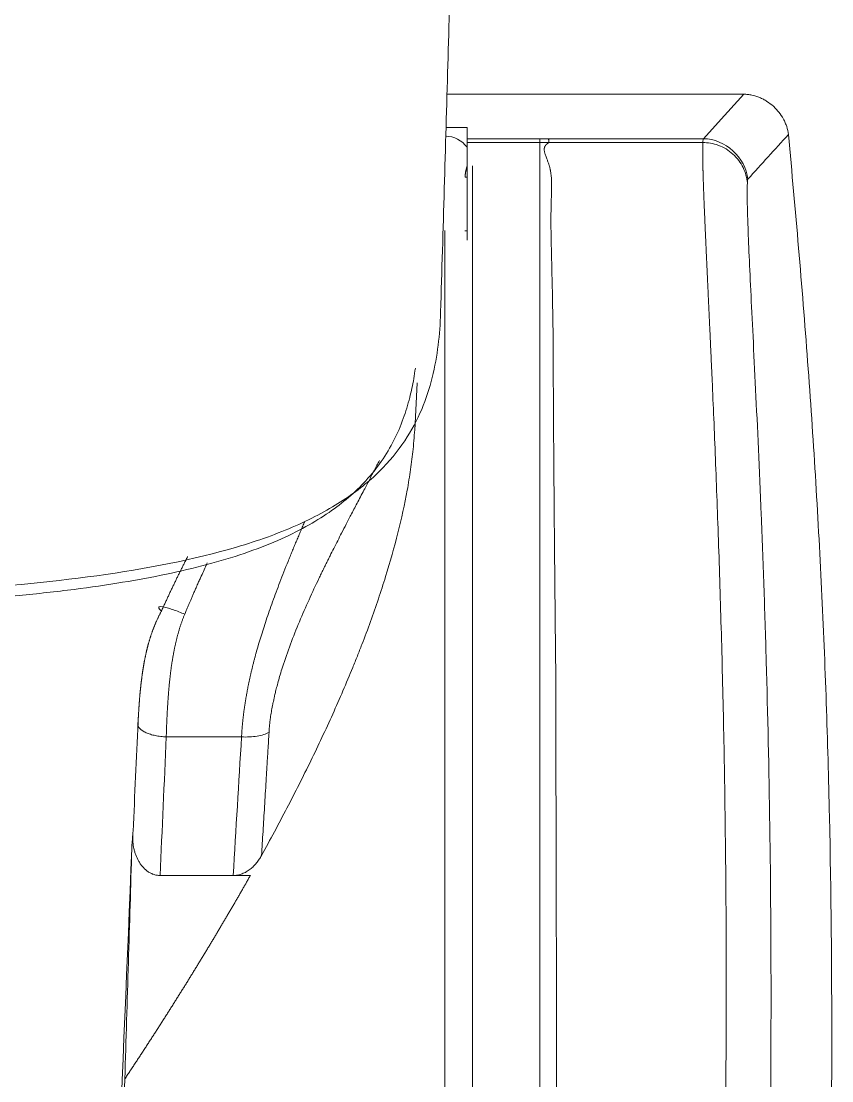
# Model space of a CAD drawing. Extents: x 1155 to 2284, y 0 to 827.
# Drawn here: x 1678.43 to 1692.92, y 333.33 to 352.27 of the extents above; entities that cross this region are included whole.
import ezdxf

# ---------------------------------------------------------------- set-up
doc = ezdxf.new("R2010")
doc.units = 0
doc.header["$LTSCALE"] = 3
doc.header["$MEASUREMENT"] = 0
doc.layers.add('1', color=7, linetype='CONTINUOUS')

msp = doc.modelspace()

# ---------------------------------------------------------------- linework, layer by layer
at = {"layer": '1', "color": 7, "linetype": 'Continuous', "lineweight": 18}
for p, q in [((1691.348, 350.963), (1686.044, 350.963)), ((1691.348, 350.963), (1690.888, 350.456)), ((1690.888, 350.456), (1690.626, 350.167)), ((1686.402, 350.37), (1686.402, 350.167)), ((1686.032, 350.215), (1686.022, 350.215)), ((1686.402, 350.167), (1686.402, 350.099)), ((1686.402, 350.099), (1686.402, 348.353)), ((1685.466, 344.954), (1685.508, 345.806)), ((1680.916, 337.003), (1682.223, 337.003))]:
    msp.add_line(p, q, dxfattribs=at)
at = {"layer": '1', "color": 7, "linetype": 'Continuous', "lineweight": 13}
for p, q in [((1687.857, 350.167), (1690.626, 350.167)), ((1690.616, 350.099), (1687.865, 350.099))]:
    msp.add_line(p, q, dxfattribs=at)
at = {"layer": '1', "color": 7, "linetype": 'Continuous', "lineweight": 18}
msp.add_arc((1686.002, 349.715), 0.5, 36.9694, 87.7092, dxfattribs=at)
for centre, major_axis, start_param, end_param in [((1679.925, 331.318), (0.643, 18.915), 4.821439, 5.044587), ((1679.925, 331.315), (0.643, 18.9), 4.286699, 4.821671)]:
    msp.add_ellipse(centre, major_axis=major_axis, ratio=0.015416, start_param=start_param, end_param=end_param, dxfattribs=at)
for points, degree in [([(1685.93, 347.07), (1686.963, 382.353), (1687.998, 417.644)], 2), ([(1686.027, 350.37), (1686.402, 350.37)], 1), ([(1687.865, 350.099), (1687.864, 350.112), (1687.863, 350.135), (1687.86, 350.157), (1687.858, 350.165), (1687.857, 350.167)], 3), ([(1690.626, 350.167), (1690.621, 350.161), (1690.617, 350.138), (1690.616, 350.099)], 3), ([(1691.422, 349.445), (1691.663, 349.71), (1691.903, 349.976), (1692.144, 350.241)], 3), ([(1691.412, 349.38), (1691.414, 349.417), (1691.417, 349.439), (1691.422, 349.445)], 3), ([(1680.523, 339.741), (1680.493, 339.091), (1680.463, 338.442), (1680.434, 337.792)], 3), ([(1680.434, 337.792), (1680.43, 337.766), (1680.428, 337.74), (1680.428, 337.713)], 3), ([(1680.425, 337.713), (1680.418, 337.635), (1680.413, 337.556), (1680.411, 337.477)], 3), ([(1679.415, 313.477), (1679.747, 321.477), (1680.079, 329.477), (1680.411, 337.477)], 3)]:
    msp.add_open_spline(points, degree=degree, dxfattribs=at)
for points, knots in [([(1692.144, 350.241), (1692.139, 350.29), (1692.129, 350.337), (1692.107, 350.407), (1692.098, 350.429), (1692.079, 350.474), (1692.068, 350.496), (1692.033, 350.561), (1692.006, 350.601), (1691.961, 350.658), (1691.945, 350.677), (1691.912, 350.713), (1691.894, 350.73), (1691.84, 350.779), (1691.802, 350.808), (1691.741, 350.847), (1691.72, 350.86), (1691.676, 350.883), (1691.654, 350.893), (1691.587, 350.921), (1691.541, 350.936), (1691.47, 350.951), (1691.446, 350.955), (1691.397, 350.961), (1691.373, 350.962), (1691.348, 350.963)], [0, 0, 0, 0, 0.125, 0.125, 0.1875, 0.1875, 0.25, 0.25, 0.375, 0.375, 0.4375, 0.4375, 0.5, 0.5, 0.625, 0.625, 0.6875, 0.6875, 0.75, 0.75, 0.875, 0.875, 0.9375, 0.9375, 1, 1, 1, 1]), ([(1678.512, 298.009), (1678.833, 298.126), (1679.15, 298.251), (1680.088, 298.649), (1680.697, 298.947), (1681.883, 299.601), (1682.458, 299.958), (1683.298, 300.537), (1683.574, 300.738), (1683.913, 300.998), (1683.981, 301.05), (1684.116, 301.156), (1684.183, 301.209), (1684.383, 301.371), (1684.515, 301.48), (1685.167, 302.031), (1685.664, 302.495), (1686.609, 303.467), (1687.058, 303.975), (1687.693, 304.77), (1688.103, 305.312), (1688.489, 305.877), (1688.721, 306.237), (1688.767, 306.31), (1688.858, 306.455), (1688.993, 306.673), (1689.123, 306.894), (1689.378, 307.337), (1689.539, 307.636), (1689.997, 308.543), (1690.27, 309.162), (1690.567, 309.953), (1690.624, 310.112), (1690.735, 310.431), (1690.894, 310.914), (1691.034, 311.404), (1691.164, 311.898), (1691.227, 312.146), (1691.285, 312.395), (1691.324, 312.562), (1691.343, 312.646), (1691.435, 313.064), (1691.502, 313.399), (1691.626, 314.069), (1691.682, 314.405), (1691.788, 315.076), (1691.836, 315.412), (1691.971, 316.421), (1692.047, 317.094), (1692.135, 317.936), (1692.152, 318.104), (1692.185, 318.441), (1692.235, 318.947), (1692.343, 320.126), (1692.426, 321.138), (1692.577, 323.162), (1692.659, 324.512), (1692.855, 328.567), (1692.917, 331.274), (1692.921, 335.339), (1692.908, 336.695), (1692.871, 338.391), (1692.863, 338.731), (1692.844, 339.409), (1692.812, 340.427), (1692.771, 341.444), (1692.673, 343.477), (1692.589, 344.831), (1692.389, 347.537), (1692.273, 348.89), (1692.144, 350.241)], [0, 0, 0, 0, 0.017509, 0.017509, 0.052598, 0.052598, 0.087687, 0.087687, 0.105232, 0.105232, 0.109618, 0.109618, 0.114004, 0.114004, 0.122776, 0.122776, 0.157865, 0.157865, 0.192954, 0.192954, 0.210499, 0.228043, 0.228043, 0.232429, 0.232429, 0.236815, 0.245588, 0.245588, 0.263132, 0.263132, 0.298221, 0.298221, 0.306993, 0.306993, 0.315765, 0.33331, 0.33331, 0.342082, 0.346468, 0.346468, 0.350854, 0.350854, 0.368399, 0.368399, 0.385943, 0.385943, 0.403488, 0.403488, 0.438577, 0.438577, 0.447349, 0.447349, 0.456121, 0.473666, 0.508755, 0.508755, 0.578933, 0.578933, 0.719288, 0.719288, 0.789466, 0.789466, 0.807011, 0.807011, 0.824555, 0.859644, 0.859644, 0.929822, 0.929822, 1, 1, 1, 1]), ([(1687.702, 331.345), (1687.702, 331.917), (1687.702, 332.488), (1687.702, 333.626), (1687.702, 334.193), (1687.702, 335.317), (1687.702, 335.875), (1687.702, 336.975), (1687.702, 337.519), (1687.702, 338.587), (1687.702, 339.112), (1687.702, 340.139), (1687.702, 340.642), (1687.702, 341.619), (1687.702, 342.095), (1687.702, 343.014), (1687.702, 343.459), (1687.702, 344.314), (1687.702, 344.724), (1687.702, 345.506), (1687.702, 345.878), (1687.702, 346.582), (1687.702, 346.913), (1687.702, 347.532), (1687.702, 347.819), (1687.702, 348.349), (1687.702, 348.59), (1687.702, 349.026), (1687.702, 349.219), (1687.702, 349.557), (1687.702, 349.701), (1687.702, 349.938), (1687.702, 350.031), (1687.702, 350.099)], [0, 0, 0, 0, 0.0625, 0.0625, 0.125, 0.125, 0.1875, 0.1875, 0.25, 0.25, 0.3125, 0.3125, 0.375, 0.375, 0.4375, 0.4375, 0.5, 0.5, 0.5625, 0.5625, 0.625, 0.625, 0.6875, 0.6875, 0.75, 0.75, 0.8125, 0.8125, 0.875, 0.875, 0.9375, 0.9375, 1, 1, 1, 1]), ([(1687.865, 350.099), (1687.863, 350.097), (1687.859, 350.095), (1687.853, 350.091), (1687.847, 350.087), (1687.842, 350.083), (1687.837, 350.079), (1687.832, 350.075), (1687.827, 350.071), (1687.822, 350.067), (1687.818, 350.063), (1687.814, 350.058), (1687.81, 350.054), (1687.807, 350.049), (1687.803, 350.045), (1687.8, 350.04), (1687.797, 350.036), (1687.795, 350.031), (1687.792, 350.026), (1687.79, 350.021), (1687.788, 350.016), (1687.786, 350.011), (1687.785, 350.006), (1687.784, 350.001), (1687.783, 349.995), (1687.782, 349.987), (1687.781, 349.974), (1687.782, 349.956), (1687.785, 349.936), (1687.791, 349.914), (1687.799, 349.888), (1687.809, 349.858), (1687.821, 349.827), (1687.832, 349.797), (1687.842, 349.77), (1687.852, 349.742), (1687.861, 349.717), (1687.868, 349.695), (1687.874, 349.678), (1687.879, 349.659), (1687.883, 349.641), (1687.888, 349.622), (1687.892, 349.602), (1687.897, 349.575), (1687.902, 349.54), (1687.907, 349.494), (1687.91, 349.443), (1687.912, 349.385), (1687.913, 349.321), (1687.912, 349.26), (1687.911, 349.198), (1687.909, 349.13), (1687.907, 349.048), (1687.904, 348.962), (1687.903, 348.883), (1687.901, 348.784), (1687.901, 348.649), (1687.903, 348.461), (1687.907, 348.275), (1687.911, 348.087), (1687.916, 347.896), (1687.921, 347.704), (1687.924, 347.562), (1687.926, 347.488), (1687.927, 347.447), (1687.928, 347.403), (1687.928, 347.356), (1687.929, 347.306), (1687.93, 347.254), (1687.931, 347.199), (1687.932, 347.14), (1687.934, 347.079), (1687.935, 347.014), (1687.936, 346.946), (1687.937, 346.875), (1687.938, 346.801), (1687.939, 346.723), (1687.94, 346.669), (1687.941, 346.642)], [0, 0, 0, 0, 0.003322, 0.006651, 0.009986, 0.013329, 0.016679, 0.020037, 0.023402, 0.026775, 0.030157, 0.033546, 0.036945, 0.040352, 0.043768, 0.047193, 0.050627, 0.054071, 0.057525, 0.060988, 0.064462, 0.067946, 0.07144, 0.074945, 0.078461, 0.081988, 0.092442, 0.103567, 0.115367, 0.127845, 0.142014, 0.158425, 0.177079, 0.190185, 0.203292, 0.2164, 0.229508, 0.237235, 0.245022, 0.252869, 0.260777, 0.268745, 0.276775, 0.284865, 0.300958, 0.318555, 0.337659, 0.35827, 0.38039, 0.40402, 0.419351, 0.440686, 0.468026, 0.494297, 0.51661, 0.534966, 0.576854, 0.624441, 0.677726, 0.710938, 0.75382, 0.804175, 0.832909, 0.840668, 0.84891, 0.857634, 0.866842, 0.876532, 0.886706, 0.897362, 0.908502, 0.920124, 0.932229, 0.944817, 0.957889, 0.971443, 0.98548, 1, 1, 1, 1]), ([(1690.616, 350.099), (1690.615, 350.096), (1690.615, 350.091), (1690.615, 350.082), (1690.615, 350.073), (1690.614, 350.064), (1690.614, 350.055), (1690.614, 350.046), (1690.614, 350.036), (1690.614, 350.026), (1690.613, 350.016), (1690.613, 350.005), (1690.613, 349.994), (1690.613, 349.983), (1690.613, 349.971), (1690.613, 349.96), (1690.613, 349.947), (1690.613, 349.935), (1690.613, 349.922), (1690.613, 349.909), (1690.613, 349.896), (1690.613, 349.882), (1690.613, 349.869), (1690.614, 349.854), (1690.614, 349.84), (1690.614, 349.825), (1690.614, 349.81), (1690.614, 349.794), (1690.615, 349.778), (1690.615, 349.762), (1690.615, 349.746), (1690.616, 349.729), (1690.616, 349.712), (1690.616, 349.694), (1690.617, 349.676), (1690.617, 349.658), (1690.618, 349.64), (1690.618, 349.621), (1690.619, 349.601), (1690.619, 349.582), (1690.62, 349.562), (1690.62, 349.542), (1690.621, 349.521), (1690.622, 349.5), (1690.622, 349.478), (1690.623, 349.457), (1690.624, 349.434), (1690.624, 349.412), (1690.625, 349.389), (1690.626, 349.366), (1690.627, 349.342), (1690.628, 349.318), (1690.628, 349.294), (1690.629, 349.269), (1690.63, 349.244), (1690.631, 349.218), (1690.632, 349.192), (1690.633, 349.165), (1690.634, 349.139), (1690.635, 349.111), (1690.636, 349.084), (1690.637, 349.056), (1690.639, 349.027), (1690.64, 348.999), (1690.641, 348.969), (1690.642, 348.94), (1690.643, 348.91), (1690.645, 348.879), (1690.646, 348.848), (1690.647, 348.817), (1690.649, 348.785), (1690.65, 348.753), (1690.651, 348.72), (1690.653, 348.687), (1690.654, 348.654), (1690.656, 348.62), (1690.657, 348.585), (1690.659, 348.551), (1690.66, 348.515), (1690.662, 348.48), (1690.663, 348.444), (1690.665, 348.407), (1690.667, 348.37), (1690.668, 348.333), (1690.67, 348.295), (1690.672, 348.256), (1690.674, 348.217), (1690.675, 348.178), (1690.677, 348.138), (1690.679, 348.098), (1690.681, 348.057), (1690.683, 348.016), (1690.685, 347.975), (1690.687, 347.932), (1690.689, 347.89), (1690.691, 347.847), (1690.693, 347.803), (1690.695, 347.759), (1690.697, 347.715), (1690.699, 347.67), (1690.701, 347.624), (1690.703, 347.578), (1690.705, 347.532), (1690.708, 347.485), (1690.71, 347.438), (1690.712, 347.39), (1690.714, 347.341), (1690.717, 347.293), (1690.719, 347.243), (1690.721, 347.193), (1690.724, 347.143), (1690.726, 347.092), (1690.728, 347.041), (1690.731, 346.989), (1690.733, 346.936), (1690.736, 346.884), (1690.738, 346.83), (1690.74, 346.776), (1690.743, 346.722), (1690.746, 346.667), (1690.748, 346.611), (1690.751, 346.556), (1690.753, 346.499), (1690.756, 346.442), (1690.758, 346.385), (1690.761, 346.327), (1690.764, 346.268), (1690.766, 346.209), (1690.769, 346.149), (1690.772, 346.089), (1690.774, 346.029), (1690.777, 345.967), (1690.78, 345.906), (1690.791, 345.646), (1690.812, 345.172), (1690.841, 344.452), (1690.87, 343.694), (1690.899, 342.901), (1690.925, 342.075), (1690.95, 341.216), (1690.973, 340.325), (1690.993, 339.405), (1691.009, 338.462), (1691.021, 337.502), (1691.03, 336.525), (1691.034, 335.533), (1691.034, 334.526), (1691.029, 333.507), (1691.02, 332.48), (1691.01, 331.672), (1691.001, 331.086), (1690.994, 330.723), (1690.987, 330.36), (1690.98, 329.998), (1690.972, 329.636), (1690.963, 329.275), (1690.954, 328.914), (1690.944, 328.555), (1690.933, 328.196), (1690.922, 327.839), (1690.91, 327.483), (1690.898, 327.129), (1690.885, 326.777), (1690.872, 326.426), (1690.861, 326.158), (1690.853, 325.947), (1690.845, 325.767), (1690.835, 325.515), (1690.822, 325.192), (1690.805, 324.799), (1690.784, 324.338), (1690.759, 323.812), (1690.73, 323.224), (1690.695, 322.576), (1690.656, 321.875), (1690.616, 321.201), (1690.576, 320.576), (1690.539, 320.019), (1690.502, 319.479), (1690.464, 318.955), (1690.425, 318.448), (1690.387, 317.958), (1690.348, 317.486), (1690.309, 317.033), (1690.27, 316.599), (1690.231, 316.184), (1690.192, 315.789), (1690.162, 315.504), (1690.142, 315.312), (1690.13, 315.201), (1690.118, 315.081), (1690.104, 314.953), (1690.09, 314.818), (1690.075, 314.676), (1690.06, 314.529), (1690.044, 314.378), (1690.027, 314.223), (1690.01, 314.066), (1689.992, 313.908), (1689.975, 313.75), (1689.959, 313.606), (1689.945, 313.479), (1689.933, 313.371), (1689.922, 313.273), (1689.913, 313.184), (1689.904, 313.104), (1689.896, 313.032), (1689.89, 312.968), (1689.884, 312.91), (1689.878, 312.859), (1689.874, 312.814), (1689.87, 312.774), (1689.867, 312.739), (1689.864, 312.708), (1689.862, 312.682), (1689.86, 312.659), (1689.858, 312.639), (1689.857, 312.627), (1689.857, 312.622)], [0, 0, 0, 0, 0.001242, 0.002489, 0.003739, 0.004993, 0.006251, 0.007513, 0.008778, 0.010048, 0.011321, 0.012599, 0.01388, 0.015165, 0.016454, 0.017747, 0.019044, 0.020344, 0.021649, 0.022958, 0.02427, 0.025587, 0.026908, 0.028232, 0.029561, 0.030894, 0.03223, 0.033571, 0.034916, 0.036264, 0.037617, 0.038974, 0.040335, 0.0417, 0.04307, 0.044443, 0.04582, 0.047202, 0.048588, 0.049978, 0.051372, 0.05277, 0.054173, 0.05558, 0.056991, 0.058406, 0.059826, 0.061249, 0.062678, 0.06411, 0.065547, 0.066988, 0.068433, 0.069883, 0.071337, 0.072795, 0.074258, 0.075725, 0.077196, 0.078672, 0.080152, 0.081636, 0.083124, 0.084617, 0.086114, 0.087615, 0.08912, 0.09063, 0.092144, 0.093662, 0.095185, 0.096712, 0.098243, 0.099778, 0.101317, 0.102861, 0.104409, 0.105961, 0.107518, 0.109078, 0.110643, 0.112212, 0.113785, 0.115363, 0.116944, 0.11853, 0.12012, 0.121714, 0.123313, 0.124915, 0.126522, 0.128133, 0.129748, 0.131367, 0.13299, 0.134618, 0.136249, 0.137885, 0.139525, 0.141169, 0.142817, 0.144469, 0.146126, 0.147786, 0.149451, 0.15112, 0.152793, 0.15447, 0.156151, 0.157836, 0.159526, 0.161219, 0.162917, 0.164618, 0.166324, 0.168034, 0.169748, 0.171466, 0.173188, 0.174914, 0.176644, 0.178378, 0.180117, 0.181859, 0.183606, 0.185356, 0.187111, 0.188869, 0.190632, 0.192398, 0.194169, 0.195944, 0.197723, 0.199506, 0.218286, 0.237061, 0.255837, 0.274599, 0.293308, 0.312024, 0.330839, 0.349716, 0.368579, 0.387359, 0.406068, 0.424774, 0.443543, 0.462394, 0.481271, 0.500117, 0.506773, 0.513421, 0.520064, 0.526706, 0.53335, 0.54, 0.546651, 0.553303, 0.559953, 0.566598, 0.573239, 0.579874, 0.586506, 0.593133, 0.599757, 0.601795, 0.605232, 0.610069, 0.616305, 0.623941, 0.632978, 0.643417, 0.655261, 0.668512, 0.683175, 0.699251, 0.711867, 0.724445, 0.736985, 0.749504, 0.762017, 0.774524, 0.787021, 0.799505, 0.811972, 0.824418, 0.836843, 0.849247, 0.852749, 0.856635, 0.860905, 0.865561, 0.870601, 0.876026, 0.881836, 0.888032, 0.894614, 0.901583, 0.908941, 0.916689, 0.92483, 0.931375, 0.937659, 0.94368, 0.949438, 0.954932, 0.960159, 0.965121, 0.969815, 0.974242, 0.978401, 0.982292, 0.985915, 0.989269, 0.992355, 0.995172, 0.99772, 1, 1, 1, 1]), ([(1686.502, 312.915), (1686.502, 312.915), (1686.502, 312.92), (1686.502, 312.951), (1686.502, 313.003), (1686.502, 313.165), (1686.502, 313.276), (1686.502, 313.555), (1686.502, 313.723), (1686.502, 314.115), (1686.502, 314.339), (1686.502, 314.841), (1686.502, 315.119), (1686.502, 315.726), (1686.502, 316.055), (1686.502, 316.761), (1686.502, 317.138), (1686.502, 317.936), (1686.502, 318.358), (1686.502, 319.24), (1686.502, 319.702), (1686.502, 320.661), (1686.502, 321.158), (1686.502, 322.184), (1686.502, 322.712), (1686.502, 323.794), (1686.502, 324.349), (1686.502, 325.478), (1686.502, 326.052), (1686.502, 327.217), (1686.502, 327.807), (1686.502, 328.996), (1686.502, 329.595), (1686.502, 330.797), (1686.502, 331.4), (1686.502, 332.603), (1686.502, 333.204), (1686.502, 334.397), (1686.502, 334.99), (1686.502, 336.161), (1686.502, 336.74), (1686.502, 337.879), (1686.502, 338.439), (1686.502, 339.533), (1686.502, 340.068), (1686.502, 341.108), (1686.502, 341.614), (1686.502, 342.589), (1686.502, 343.06), (1686.502, 343.961), (1686.502, 344.393), (1686.502, 345.212), (1686.502, 345.6), (1686.502, 346.329), (1686.502, 346.669), (1686.502, 347.301), (1686.502, 347.591), (1686.502, 348.119), (1686.502, 348.356), (1686.502, 348.775), (1686.502, 348.957), (1686.502, 349.263), (1686.502, 349.388), (1686.502, 349.578), (1686.502, 349.644), (1686.502, 349.681)], [0, 0, 0, 0, 0.012059, 0.012059, 0.043928, 0.043928, 0.075797, 0.075797, 0.107666, 0.107666, 0.139535, 0.139535, 0.171404, 0.171404, 0.203273, 0.203273, 0.235143, 0.235143, 0.267012, 0.267012, 0.298881, 0.298881, 0.33075, 0.33075, 0.362619, 0.362619, 0.394488, 0.394488, 0.426357, 0.426357, 0.458226, 0.458226, 0.490095, 0.490095, 0.521964, 0.521964, 0.553833, 0.553833, 0.585702, 0.585702, 0.617571, 0.617571, 0.64944, 0.64944, 0.681309, 0.681309, 0.713178, 0.713178, 0.745048, 0.745048, 0.776917, 0.776917, 0.808786, 0.808786, 0.840655, 0.840655, 0.872524, 0.872524, 0.904393, 0.904393, 0.936262, 0.936262, 0.968131, 0.968131, 1, 1, 1, 1]), ([(1690.64, 313.254), (1690.641, 313.264), (1690.642, 313.276), (1690.644, 313.307), (1690.646, 313.325), (1690.65, 313.367), (1690.653, 313.392), (1690.659, 313.45), (1690.663, 313.483), (1690.671, 313.559), (1690.677, 313.603), (1690.689, 313.702), (1690.696, 313.758), (1690.711, 313.884), (1690.72, 313.954), (1690.74, 314.111), (1690.751, 314.198), (1690.776, 314.392), (1690.789, 314.499), (1690.818, 314.735), (1690.834, 314.864), (1690.867, 315.148), (1690.885, 315.303), (1690.922, 315.64), (1690.942, 315.823), (1690.983, 316.221), (1691.004, 316.435), (1691.048, 316.897), (1691.071, 317.144), (1691.119, 317.676), (1691.143, 317.96), (1691.181, 318.414), (1691.194, 318.57), (1691.213, 318.811), (1691.223, 318.934), (1691.234, 319.08), (1691.24, 319.154), (1691.243, 319.191), (1691.245, 319.21), (1691.245, 319.219), (1691.246, 319.224), (1691.246, 319.226), (1691.246, 319.228), (1691.246, 319.228), (1691.246, 319.229), (1691.246, 319.229), (1691.246, 319.229), (1691.246, 319.229), (1691.27, 319.54), (1691.295, 319.873), (1691.334, 320.409), (1691.347, 320.594), (1691.374, 320.977), (1691.401, 321.373), (1691.428, 321.794), (1691.455, 322.228), (1691.469, 322.452), (1691.51, 323.141), (1691.537, 323.627), (1691.577, 324.394), (1691.59, 324.656), (1691.616, 325.194), (1691.628, 325.469), (1691.665, 326.314), (1691.688, 326.904), (1691.719, 327.825), (1691.729, 328.138), (1691.748, 328.776), (1691.757, 329.101), (1691.77, 329.596), (1691.774, 329.762), (1691.781, 330.097), (1691.789, 330.434), (1691.797, 330.861), (1691.802, 331.164), (1691.805, 331.316), (1691.806, 331.392), (1691.806, 331.43), (1691.807, 331.449), (1691.807, 331.459), (1691.807, 331.464), (1691.807, 331.466), (1691.807, 331.467), (1691.807, 331.468), (1691.807, 331.468), (1691.807, 331.468), (1691.824, 332.563), (1691.834, 333.665), (1691.835, 335.813), (1691.828, 336.859), (1691.798, 338.9), (1691.776, 339.895), (1691.736, 341.293), (1691.722, 341.743), (1691.691, 342.617), (1691.675, 343.041), (1691.626, 344.264), (1691.592, 345.013), (1691.527, 346.355), (1691.497, 346.949), (1691.448, 347.961), (1691.43, 348.379), (1691.408, 349.023), (1691.405, 349.25), (1691.412, 349.38)], [0, 0, 0, 0, 0.015625, 0.015625, 0.03125, 0.03125, 0.046875, 0.046875, 0.0625, 0.0625, 0.078125, 0.078125, 0.09375, 0.09375, 0.109375, 0.109375, 0.125, 0.125, 0.140625, 0.140625, 0.15625, 0.15625, 0.171875, 0.171875, 0.1875, 0.1875, 0.203125, 0.203125, 0.21875, 0.21875, 0.234375, 0.234375, 0.242188, 0.242188, 0.246094, 0.248047, 0.249023, 0.249512, 0.249756, 0.249878, 0.249939, 0.249969, 0.249985, 0.249992, 0.249996, 0.249998, 0.249998, 0.25, 0.25, 0.28125, 0.28125, 0.296875, 0.296875, 0.3125, 0.328125, 0.328125, 0.34375, 0.34375, 0.375, 0.375, 0.390625, 0.390625, 0.40625, 0.40625, 0.4375, 0.4375, 0.453125, 0.453125, 0.46875, 0.46875, 0.476563, 0.476563, 0.484375, 0.492188, 0.496094, 0.498047, 0.499023, 0.499512, 0.499756, 0.499878, 0.499939, 0.499969, 0.499985, 0.499992, 0.499992, 0.5, 0.5, 0.5625, 0.5625, 0.625, 0.625, 0.6875, 0.6875, 0.71875, 0.71875, 0.75, 0.75, 0.8125, 0.8125, 0.875, 0.875, 0.9375, 0.9375, 1, 1, 1, 1]), ([(1671.502, 341.95), (1672.432, 341.95), (1674.292, 341.966), (1677.073, 342.074), (1679.812, 342.317), (1681.953, 342.728), (1683.373, 343.236), (1684.083, 343.623), (1684.547, 343.958), (1684.939, 344.307), (1685.312, 344.765), (1685.611, 345.33), (1685.793, 345.902), (1685.896, 346.478), (1685.923, 346.862), (1685.93, 347.059), (1685.93, 347.064), (1685.93, 347.069)], [0, 0, 0, 0, 0.124793, 0.249587, 0.37438, 0.499173, 0.56157, 0.623967, 0.655165, 0.686363, 0.74876, 0.811156, 0.873553, 0.93595, 0.998346, 0.998346, 1, 1, 1, 1]), ([(1687.941, 346.642), (1687.941, 346.628), (1687.941, 346.6), (1687.941, 346.558), (1687.941, 346.516), (1687.941, 346.473), (1687.941, 346.43), (1687.941, 346.387), (1687.942, 346.344), (1687.942, 346.3), (1687.942, 346.256), (1687.942, 346.212), (1687.942, 346.167), (1687.943, 346.123), (1687.943, 346.078), (1687.943, 346.033), (1687.943, 345.987), (1687.943, 345.941), (1687.944, 345.896), (1687.944, 345.849), (1687.944, 345.803), (1687.944, 345.756), (1687.944, 345.709), (1687.945, 345.662), (1687.945, 345.615), (1687.945, 345.567), (1687.946, 345.519), (1687.946, 345.471), (1687.946, 345.423), (1687.946, 345.374), (1687.947, 345.325), (1687.947, 345.276), (1687.947, 345.227), (1687.947, 345.177), (1687.948, 345.127), (1687.948, 345.077), (1687.948, 345.027), (1687.949, 344.976), (1687.949, 344.925), (1687.949, 344.874), (1687.95, 344.823), (1687.95, 344.771), (1687.95, 344.719), (1687.951, 344.667), (1687.951, 344.615), (1687.952, 344.562), (1687.952, 344.509), (1687.952, 344.456), (1687.953, 344.403), (1687.953, 344.35), (1687.953, 344.296), (1687.954, 344.242), (1687.954, 344.187), (1687.955, 344.133), (1687.955, 344.078), (1687.955, 344.023), (1687.956, 343.968), (1687.956, 343.913), (1687.957, 343.857), (1687.957, 343.801), (1687.958, 343.745), (1687.958, 343.688), (1687.959, 343.632), (1687.959, 343.575), (1687.96, 343.518), (1687.96, 343.46), (1687.96, 343.403), (1687.961, 343.345), (1687.961, 343.287), (1687.962, 343.229), (1687.962, 343.17), (1687.963, 343.111), (1687.963, 343.052), (1687.964, 342.993), (1687.965, 342.934), (1687.965, 342.874), (1687.966, 342.814), (1687.966, 342.754), (1687.967, 342.694), (1687.967, 342.633), (1687.968, 342.572), (1687.968, 342.511), (1687.969, 342.45), (1687.969, 342.389), (1687.97, 342.327), (1687.971, 342.265), (1687.971, 342.203), (1687.972, 342.14), (1687.972, 342.078), (1687.973, 342.015), (1687.974, 341.952), (1687.974, 341.889), (1687.975, 341.825), (1687.976, 341.761), (1687.976, 341.698), (1687.977, 341.633), (1687.977, 341.569), (1687.978, 341.504), (1687.979, 341.44), (1687.979, 341.375), (1687.98, 341.309), (1687.981, 341.244), (1687.981, 341.178), (1687.982, 341.112), (1687.983, 341.046), (1687.984, 340.98), (1687.984, 340.914), (1687.985, 340.847), (1687.985, 340.802), (1687.986, 340.78)], [0, 0, 0, 0, 0.008965, 0.017937, 0.026917, 0.035903, 0.044897, 0.053898, 0.062906, 0.071922, 0.080944, 0.089974, 0.099011, 0.108055, 0.117106, 0.126164, 0.13523, 0.144303, 0.153383, 0.16247, 0.171564, 0.180666, 0.189775, 0.198891, 0.208014, 0.217144, 0.226281, 0.235426, 0.244578, 0.253737, 0.262903, 0.272076, 0.281257, 0.290445, 0.299639, 0.308842, 0.318051, 0.327267, 0.336491, 0.345722, 0.35496, 0.364205, 0.373457, 0.382717, 0.391984, 0.401258, 0.410539, 0.419827, 0.429122, 0.438425, 0.447735, 0.457052, 0.466376, 0.475708, 0.485046, 0.494392, 0.503745, 0.513105, 0.522472, 0.531847, 0.541229, 0.550618, 0.560014, 0.569417, 0.578827, 0.588245, 0.59767, 0.607102, 0.616541, 0.625987, 0.635441, 0.644901, 0.654369, 0.663845, 0.673327, 0.682816, 0.692313, 0.701817, 0.711328, 0.720846, 0.730371, 0.739904, 0.749444, 0.758991, 0.768545, 0.778106, 0.787675, 0.79725, 0.806833, 0.816423, 0.826021, 0.835625, 0.845237, 0.854855, 0.864481, 0.874115, 0.883755, 0.893403, 0.903057, 0.912719, 0.922388, 0.932065, 0.941748, 0.951439, 0.961137, 0.970842, 0.980554, 0.990273, 1, 1, 1, 1]), ([(1671.502, 341.751), (1672.027, 341.751), (1673.056, 341.756), (1674.557, 341.785), (1675.958, 341.834), (1677.231, 341.906), (1678.36, 341.997), (1679.353, 342.106), (1680.234, 342.233), (1681.029, 342.38), (1681.759, 342.552), (1682.429, 342.752), (1683.023, 342.98), (1683.524, 343.228), (1683.944, 343.486), (1684.302, 343.761), (1684.614, 344.066), (1684.885, 344.408), (1685.106, 344.779), (1685.269, 345.16), (1685.379, 345.528), (1685.443, 345.828), (1685.47, 346.004), (1685.478, 346.066)], [0, 0, 0, 0, 0.077295, 0.151512, 0.221561, 0.284752, 0.341253, 0.391636, 0.437175, 0.479778, 0.521254, 0.562436, 0.603317, 0.642526, 0.679338, 0.715825, 0.755163, 0.798714, 0.845185, 0.892228, 0.937194, 0.977881, 1, 1, 1, 1]), ([(1685.469, 345.016), (1685.462, 344.886), (1685.452, 344.754), (1685.426, 344.5), (1685.411, 344.379), (1685.384, 344.195), (1685.375, 344.134), (1685.354, 344.01), (1685.344, 343.947), (1685.287, 343.635), (1685.231, 343.381), (1685.102, 342.867), (1685.029, 342.606), (1684.865, 342.078), (1684.774, 341.81), (1684.627, 341.403), (1684.576, 341.267), (1684.496, 341.061), (1684.469, 340.992), (1684.414, 340.854), (1684.275, 340.51), (1684.126, 340.164), (1683.876, 339.608), (1683.745, 339.329), (1683.473, 338.77), (1683.331, 338.489), (1683.037, 337.926), (1682.885, 337.643), (1682.729, 337.359)], [0, 0, 0, 0, 0.058873, 0.058873, 0.111158, 0.111158, 0.1373, 0.1373, 0.163442, 0.163442, 0.268012, 0.268012, 0.372582, 0.372582, 0.477152, 0.477152, 0.529436, 0.529436, 0.555579, 0.555579, 0.581721, 0.686291, 0.686291, 0.790861, 0.790861, 0.89543, 0.89543, 1, 1, 1, 1]), ([(1682.863, 339.56), (1682.863, 339.565), (1682.864, 339.575), (1682.865, 339.591), (1682.866, 339.608), (1682.867, 339.625), (1682.868, 339.643), (1682.87, 339.662), (1682.872, 339.682), (1682.874, 339.703), (1682.876, 339.724), (1682.878, 339.746), (1682.881, 339.769), (1682.886, 339.803), (1682.892, 339.847), (1682.901, 339.901), (1682.91, 339.956), (1682.92, 340.01), (1682.929, 340.056), (1682.938, 340.098), (1682.947, 340.142), (1682.96, 340.201), (1682.977, 340.276), (1683, 340.366), (1683.028, 340.472), (1683.063, 340.593), (1683.132, 340.818), (1683.244, 341.138), (1683.405, 341.54), (1683.577, 341.933), (1683.709, 342.214), (1683.795, 342.393), (1683.835, 342.475), (1683.874, 342.555), (1683.914, 342.635), (1683.963, 342.732), (1684.045, 342.896), (1684.142, 343.085), (1684.248, 343.291), (1684.345, 343.478), (1684.456, 343.691), (1684.541, 343.853), (1684.597, 343.959), (1684.621, 344.005), (1684.644, 344.05), (1684.668, 344.094), (1684.691, 344.138), (1684.714, 344.182), (1684.736, 344.225), (1684.758, 344.268), (1684.781, 344.31), (1684.802, 344.352), (1684.821, 344.388), (1684.833, 344.41), (1684.837, 344.418)], [0, 0, 0, 0, 0.002837, 0.005807, 0.008909, 0.012143, 0.01551, 0.01901, 0.022643, 0.026409, 0.030307, 0.034339, 0.038504, 0.042801, 0.052514, 0.062229, 0.071948, 0.081672, 0.091401, 0.096381, 0.104078, 0.114502, 0.127665, 0.143581, 0.16227, 0.183758, 0.208076, 0.281836, 0.356268, 0.431257, 0.506699, 0.523382, 0.540071, 0.556767, 0.573468, 0.590173, 0.618049, 0.678286, 0.713965, 0.757018, 0.807463, 0.865313, 0.8769, 0.888489, 0.90008, 0.911673, 0.923268, 0.934864, 0.946462, 0.958062, 0.969662, 0.981263, 0.992866, 1, 1, 1, 1]), ([(1682.372, 339.478), (1682.372, 339.486), (1682.373, 339.501), (1682.374, 339.524), (1682.376, 339.547), (1682.377, 339.57), (1682.379, 339.593), (1682.381, 339.617), (1682.383, 339.64), (1682.385, 339.664), (1682.387, 339.688), (1682.389, 339.711), (1682.391, 339.735), (1682.394, 339.76), (1682.396, 339.784), (1682.399, 339.808), (1682.402, 339.833), (1682.405, 339.857), (1682.408, 339.882), (1682.411, 339.907), (1682.414, 339.932), (1682.417, 339.957), (1682.421, 339.982), (1682.424, 340.007), (1682.428, 340.033), (1682.432, 340.058), (1682.436, 340.084), (1682.44, 340.109), (1682.444, 340.135), (1682.449, 340.161), (1682.453, 340.187), (1682.458, 340.213), (1682.462, 340.239), (1682.467, 340.266), (1682.472, 340.292), (1682.477, 340.318), (1682.482, 340.345), (1682.487, 340.372), (1682.493, 340.398), (1682.498, 340.425), (1682.504, 340.452), (1682.509, 340.479), (1682.515, 340.506), (1682.521, 340.533), (1682.527, 340.561), (1682.533, 340.588), (1682.54, 340.615), (1682.546, 340.643), (1682.553, 340.67), (1682.559, 340.698), (1682.566, 340.726), (1682.573, 340.753), (1682.58, 340.781), (1682.587, 340.809), (1682.594, 340.837), (1682.602, 340.865), (1682.609, 340.893), (1682.617, 340.921), (1682.624, 340.95), (1682.642, 341.014), (1682.672, 341.117), (1682.715, 341.261), (1682.762, 341.411), (1682.813, 341.567), (1682.869, 341.728), (1682.928, 341.896), (1682.991, 342.069), (1683.058, 342.248), (1683.129, 342.43), (1683.191, 342.583), (1683.24, 342.703), (1683.276, 342.791), (1683.312, 342.878), (1683.348, 342.966), (1683.385, 343.052), (1683.421, 343.139), (1683.457, 343.224), (1683.484, 343.287), (1683.498, 343.32), (1683.501, 343.326)], [0, 0, 0, 0, 0.00595, 0.011918, 0.017902, 0.023904, 0.029923, 0.035958, 0.042011, 0.048081, 0.054168, 0.060273, 0.066394, 0.072533, 0.078689, 0.084863, 0.091053, 0.097262, 0.103487, 0.10973, 0.115991, 0.122269, 0.128565, 0.134879, 0.14121, 0.14756, 0.153927, 0.160312, 0.166715, 0.173136, 0.179576, 0.186034, 0.19251, 0.199004, 0.205517, 0.212049, 0.218599, 0.225168, 0.231756, 0.238363, 0.24499, 0.251635, 0.2583, 0.264984, 0.271687, 0.278411, 0.285154, 0.291917, 0.2987, 0.305503, 0.312327, 0.319171, 0.326035, 0.33292, 0.339826, 0.346753, 0.353701, 0.360671, 0.367661, 0.374674, 0.408728, 0.444567, 0.482223, 0.521726, 0.563098, 0.606356, 0.651514, 0.69858, 0.747556, 0.798443, 0.822701, 0.847059, 0.871512, 0.896056, 0.920687, 0.945403, 0.970196, 0.995061, 1, 1, 1, 1]), ([(1680.942, 341.728), (1680.947, 341.739), (1680.956, 341.76), (1680.971, 341.792), (1680.985, 341.823), (1680.999, 341.855), (1681.013, 341.886), (1681.028, 341.918), (1681.042, 341.949), (1681.057, 341.98), (1681.071, 342.012), (1681.086, 342.043), (1681.1, 342.074), (1681.115, 342.105), (1681.13, 342.136), (1681.144, 342.166), (1681.159, 342.197), (1681.174, 342.228), (1681.189, 342.258), (1681.203, 342.289), (1681.218, 342.319), (1681.233, 342.35), (1681.248, 342.38), (1681.263, 342.41), (1681.278, 342.44), (1681.293, 342.471), (1681.308, 342.501), (1681.323, 342.531), (1681.338, 342.56), (1681.353, 342.59), (1681.368, 342.62), (1681.383, 342.65), (1681.397, 342.676), (1681.406, 342.693), (1681.409, 342.7)], [0, 0, 0, 0, 0.031682, 0.063344, 0.094987, 0.126613, 0.158223, 0.189818, 0.221398, 0.252967, 0.284523, 0.316069, 0.347606, 0.379135, 0.410657, 0.442173, 0.473684, 0.505193, 0.536698, 0.568203, 0.599708, 0.631214, 0.662723, 0.694235, 0.725752, 0.757275, 0.788805, 0.820343, 0.85189, 0.883449, 0.915019, 0.946601, 0.978198, 1, 1, 1, 1]), ([(1681.356, 341.67), (1681.36, 341.681), (1681.37, 341.703), (1681.385, 341.74), (1681.402, 341.78), (1681.421, 341.824), (1681.442, 341.873), (1681.465, 341.926), (1681.489, 341.983), (1681.515, 342.043), (1681.544, 342.108), (1681.574, 342.176), (1681.606, 342.249), (1681.645, 342.336), (1681.691, 342.436), (1681.731, 342.523), (1681.754, 342.573), (1681.76, 342.586)], [0, 0, 0, 0, 0.033906, 0.072367, 0.115378, 0.162936, 0.215037, 0.271676, 0.332847, 0.398546, 0.468764, 0.543492, 0.622721, 0.706437, 0.831817, 0.956201, 1, 1, 1, 1]), ([(1680.942, 341.728), (1680.938, 341.721), (1680.931, 341.708), (1680.92, 341.688), (1680.91, 341.669), (1680.9, 341.649), (1680.89, 341.629), (1680.88, 341.609), (1680.87, 341.589), (1680.861, 341.569), (1680.852, 341.549), (1680.843, 341.529), (1680.834, 341.509), (1680.826, 341.489), (1680.818, 341.469), (1680.81, 341.449), (1680.802, 341.429), (1680.794, 341.41), (1680.787, 341.39), (1680.78, 341.37), (1680.772, 341.35), (1680.766, 341.33), (1680.759, 341.311), (1680.752, 341.291), (1680.746, 341.271), (1680.74, 341.252), (1680.734, 341.232), (1680.728, 341.212), (1680.722, 341.193), (1680.716, 341.173), (1680.711, 341.154), (1680.705, 341.135), (1680.7, 341.115), (1680.695, 341.096), (1680.69, 341.077), (1680.685, 341.058), (1680.681, 341.039), (1680.676, 341.02), (1680.672, 341.001), (1680.667, 340.982), (1680.663, 340.963), (1680.659, 340.944), (1680.655, 340.926), (1680.651, 340.907), (1680.647, 340.889), (1680.643, 340.87), (1680.64, 340.852), (1680.636, 340.833), (1680.633, 340.815), (1680.63, 340.797), (1680.626, 340.779), (1680.623, 340.761), (1680.62, 340.743), (1680.617, 340.725), (1680.614, 340.707), (1680.611, 340.69), (1680.609, 340.672), (1680.606, 340.655), (1680.603, 340.637), (1680.601, 340.62), (1680.598, 340.603), (1680.596, 340.585), (1680.593, 340.568), (1680.591, 340.551), (1680.589, 340.534), (1680.587, 340.517), (1680.585, 340.501), (1680.582, 340.484), (1680.58, 340.468), (1680.578, 340.451), (1680.577, 340.435), (1680.575, 340.418), (1680.573, 340.402), (1680.571, 340.386), (1680.569, 340.37), (1680.568, 340.354), (1680.566, 340.338), (1680.564, 340.323), (1680.563, 340.307), (1680.561, 340.292), (1680.56, 340.276), (1680.558, 340.261), (1680.557, 340.246), (1680.556, 340.231), (1680.554, 340.215), (1680.553, 340.201), (1680.552, 340.186), (1680.55, 340.171), (1680.549, 340.156), (1680.548, 340.142), (1680.547, 340.127), (1680.546, 340.113), (1680.545, 340.099), (1680.544, 340.085), (1680.543, 340.071), (1680.542, 340.057), (1680.541, 340.043), (1680.54, 340.029), (1680.539, 340.015), (1680.538, 340.002), (1680.537, 339.988), (1680.536, 339.975), (1680.535, 339.962), (1680.534, 339.949), (1680.534, 339.936), (1680.533, 339.923), (1680.532, 339.91), (1680.531, 339.897), (1680.531, 339.884), (1680.53, 339.872), (1680.529, 339.859), (1680.528, 339.847), (1680.528, 339.835), (1680.527, 339.823), (1680.527, 339.811), (1680.526, 339.799), (1680.525, 339.787), (1680.525, 339.775), (1680.524, 339.764), (1680.524, 339.752), (1680.523, 339.745), (1680.523, 339.741)], [0, 0, 0, 0, 0.011268, 0.022479, 0.033634, 0.044732, 0.055774, 0.06676, 0.077689, 0.088562, 0.099378, 0.110138, 0.120841, 0.131487, 0.142076, 0.152609, 0.163087, 0.173509, 0.183877, 0.19419, 0.20445, 0.214656, 0.22481, 0.234911, 0.244959, 0.254956, 0.264901, 0.274795, 0.284638, 0.294429, 0.304171, 0.313862, 0.323503, 0.333094, 0.342635, 0.352127, 0.361569, 0.370963, 0.380307, 0.389602, 0.398849, 0.408047, 0.417198, 0.426301, 0.435356, 0.444365, 0.453327, 0.462242, 0.471111, 0.479934, 0.488711, 0.497442, 0.506128, 0.514769, 0.523365, 0.531916, 0.540423, 0.548885, 0.557303, 0.565677, 0.574008, 0.582294, 0.590537, 0.598736, 0.606893, 0.615006, 0.623076, 0.631104, 0.639089, 0.647031, 0.654931, 0.662789, 0.670605, 0.678379, 0.686112, 0.693804, 0.701455, 0.709064, 0.716634, 0.724162, 0.731651, 0.7391, 0.746508, 0.753877, 0.761207, 0.768497, 0.775748, 0.78296, 0.790133, 0.797268, 0.804364, 0.811422, 0.818441, 0.825423, 0.832366, 0.839272, 0.84614, 0.852971, 0.859764, 0.866521, 0.873239, 0.879922, 0.886567, 0.893175, 0.899747, 0.906282, 0.912781, 0.919244, 0.92567, 0.93206, 0.938415, 0.944733, 0.951016, 0.957263, 0.963474, 0.96965, 0.975791, 0.981896, 0.987966, 0.994, 1, 1, 1, 1]), ([(1681.027, 339.478), (1681.027, 339.487), (1681.027, 339.504), (1681.028, 339.529), (1681.029, 339.554), (1681.03, 339.58), (1681.031, 339.606), (1681.031, 339.631), (1681.032, 339.657), (1681.033, 339.683), (1681.034, 339.709), (1681.035, 339.735), (1681.036, 339.761), (1681.038, 339.787), (1681.039, 339.813), (1681.04, 339.839), (1681.041, 339.865), (1681.043, 339.891), (1681.044, 339.918), (1681.045, 339.944), (1681.047, 339.971), (1681.048, 339.997), (1681.05, 340.023), (1681.052, 340.05), (1681.053, 340.076), (1681.055, 340.103), (1681.057, 340.13), (1681.059, 340.156), (1681.061, 340.183), (1681.063, 340.209), (1681.065, 340.236), (1681.067, 340.263), (1681.069, 340.289), (1681.071, 340.316), (1681.074, 340.343), (1681.076, 340.369), (1681.078, 340.396), (1681.081, 340.423), (1681.084, 340.449), (1681.086, 340.476), (1681.089, 340.503), (1681.092, 340.529), (1681.095, 340.556), (1681.098, 340.582), (1681.102, 340.609), (1681.105, 340.635), (1681.108, 340.662), (1681.112, 340.689), (1681.115, 340.715), (1681.119, 340.741), (1681.123, 340.768), (1681.127, 340.794), (1681.131, 340.82), (1681.135, 340.847), (1681.139, 340.873), (1681.144, 340.899), (1681.148, 340.925), (1681.153, 340.951), (1681.158, 340.977), (1681.163, 341.003), (1681.168, 341.029), (1681.173, 341.055), (1681.178, 341.081), (1681.184, 341.106), (1681.189, 341.132), (1681.195, 341.157), (1681.201, 341.183), (1681.207, 341.208), (1681.214, 341.233), (1681.22, 341.259), (1681.227, 341.284), (1681.233, 341.309), (1681.24, 341.334), (1681.247, 341.358), (1681.254, 341.383), (1681.262, 341.408), (1681.27, 341.432), (1681.277, 341.457), (1681.285, 341.481), (1681.293, 341.505), (1681.302, 341.529), (1681.31, 341.553), (1681.319, 341.577), (1681.328, 341.6), (1681.337, 341.624), (1681.346, 341.647), (1681.353, 341.662), (1681.356, 341.67)], [0, 0, 0, 0, 0.012183, 0.024363, 0.036539, 0.048711, 0.060878, 0.07304, 0.085197, 0.097347, 0.10949, 0.121626, 0.133755, 0.145877, 0.157991, 0.170097, 0.182196, 0.194287, 0.20637, 0.218445, 0.230512, 0.242571, 0.254621, 0.266662, 0.278694, 0.290718, 0.302732, 0.314736, 0.326731, 0.338717, 0.350692, 0.362656, 0.374611, 0.386554, 0.398487, 0.410408, 0.422319, 0.434218, 0.446105, 0.457981, 0.469845, 0.481698, 0.493538, 0.505366, 0.517181, 0.528984, 0.540775, 0.552552, 0.564316, 0.576067, 0.587805, 0.599529, 0.61124, 0.622936, 0.634619, 0.646287, 0.657941, 0.669581, 0.681205, 0.692815, 0.70441, 0.715989, 0.727553, 0.739101, 0.750633, 0.762149, 0.773649, 0.785132, 0.796598, 0.808048, 0.819482, 0.830898, 0.842298, 0.85368, 0.865046, 0.876394, 0.887726, 0.899041, 0.910337, 0.921616, 0.932875, 0.944115, 0.955335, 0.966534, 0.977711, 0.988867, 1, 1, 1, 1]), ([(1687.986, 340.78), (1687.986, 340.761), (1687.986, 340.723), (1687.986, 340.666), (1687.986, 340.608), (1687.986, 340.551), (1687.986, 340.493), (1687.987, 340.435), (1687.987, 340.378), (1687.987, 340.32), (1687.987, 340.262), (1687.987, 340.203), (1687.987, 340.145), (1687.987, 340.087), (1687.988, 340.028), (1687.988, 339.97), (1687.988, 339.911), (1687.988, 339.852), (1687.988, 339.793), (1687.988, 339.734), (1687.988, 339.675), (1687.989, 339.616), (1687.989, 339.557), (1687.989, 339.497), (1687.989, 339.438), (1687.989, 339.378), (1687.989, 339.318), (1687.989, 339.259), (1687.99, 339.199), (1687.99, 339.139), (1687.99, 339.079), (1687.99, 339.019), (1687.99, 338.958), (1687.99, 338.898), (1687.99, 338.837), (1687.991, 338.777), (1687.991, 338.716), (1687.991, 338.656), (1687.991, 338.595), (1687.991, 338.534), (1687.991, 338.473), (1687.992, 338.412), (1687.992, 338.351), (1687.992, 338.289), (1687.992, 338.228), (1687.992, 338.167), (1687.992, 338.105), (1687.992, 338.043), (1687.993, 337.982), (1687.993, 337.92), (1687.993, 337.858), (1687.993, 337.796), (1687.993, 337.734), (1687.993, 337.672), (1687.993, 337.61), (1687.994, 337.548), (1687.994, 337.486), (1687.994, 337.423), (1687.994, 337.361), (1687.994, 337.298), (1687.994, 337.236), (1687.995, 337.173), (1687.995, 337.11), (1687.995, 337.048), (1687.995, 336.985), (1687.995, 336.922), (1687.995, 336.859), (1687.995, 336.796), (1687.996, 336.732), (1687.996, 336.669), (1687.996, 336.606), (1687.996, 336.543), (1687.996, 336.479), (1687.996, 336.416), (1687.997, 336.352), (1687.997, 336.289), (1687.997, 336.219), (1687.997, 336.142), (1687.997, 336.059), (1687.997, 335.974), (1687.998, 335.889), (1687.998, 335.802), (1687.998, 335.715), (1687.998, 335.626), (1687.998, 335.536), (1687.999, 335.445), (1687.999, 335.354), (1687.999, 335.261), (1687.999, 335.167), (1687.999, 335.072), (1687.999, 334.976), (1688, 334.878), (1688, 334.78), (1688, 334.681), (1688, 334.581), (1688, 334.479), (1688, 334.377), (1688.001, 334.273), (1688.001, 334.168), (1688.001, 334.063), (1688.001, 333.956), (1688.001, 333.848), (1688.001, 333.739), (1688.002, 333.63), (1688.002, 333.519), (1688.002, 333.407), (1688.002, 333.294), (1688.002, 333.18), (1688.002, 333.064), (1688.002, 332.948), (1688.003, 332.831), (1688.003, 332.713), (1688.003, 332.594), (1688.003, 332.473), (1688.003, 332.352), (1688.003, 332.23), (1688.003, 332.106), (1688.004, 331.982), (1688.004, 331.856), (1688.004, 331.73), (1688.004, 331.603), (1688.004, 331.474), (1688.004, 331.388), (1688.004, 331.345)], [0, 0, 0, 0, 0.006672, 0.013343, 0.020015, 0.026687, 0.033358, 0.04003, 0.046702, 0.053373, 0.060045, 0.066717, 0.073388, 0.08006, 0.086731, 0.093403, 0.100075, 0.106746, 0.113418, 0.12009, 0.126761, 0.133433, 0.140105, 0.146776, 0.153448, 0.16012, 0.166791, 0.173463, 0.180135, 0.186806, 0.193478, 0.20015, 0.206821, 0.213493, 0.220165, 0.226836, 0.233508, 0.24018, 0.246851, 0.253523, 0.260194, 0.266866, 0.273538, 0.280209, 0.286881, 0.293553, 0.300224, 0.306896, 0.313568, 0.320239, 0.326911, 0.333583, 0.340254, 0.346926, 0.353598, 0.360269, 0.366941, 0.373613, 0.380284, 0.386956, 0.393628, 0.400299, 0.406971, 0.413643, 0.420314, 0.426986, 0.433658, 0.440329, 0.447001, 0.453672, 0.460344, 0.467016, 0.473687, 0.480359, 0.487031, 0.493702, 0.500374, 0.509001, 0.517727, 0.526553, 0.535477, 0.544502, 0.553625, 0.562848, 0.57217, 0.581591, 0.591112, 0.600732, 0.610451, 0.62027, 0.630188, 0.640205, 0.650322, 0.660538, 0.670853, 0.681267, 0.691781, 0.702394, 0.713107, 0.723919, 0.73483, 0.74584, 0.75695, 0.768159, 0.779467, 0.790875, 0.802382, 0.813988, 0.825694, 0.837499, 0.849403, 0.861406, 0.873509, 0.885711, 0.898013, 0.910414, 0.922914, 0.935513, 0.948212, 0.96101, 0.973907, 0.986904, 1, 1, 1, 1]), ([(1680.428, 337.713), (1680.426, 337.674), (1680.427, 337.635), (1680.434, 337.559), (1680.44, 337.52), (1680.453, 337.464), (1680.458, 337.445), (1680.469, 337.407), (1680.475, 337.388), (1680.496, 337.333), (1680.512, 337.297), (1680.541, 337.246), (1680.551, 337.229), (1680.574, 337.196), (1680.586, 337.18), (1680.625, 337.134), (1680.654, 337.106), (1680.695, 337.075), (1680.703, 337.07), (1680.721, 337.059), (1680.729, 337.053), (1680.756, 337.039), (1680.775, 337.03), (1680.804, 337.02), (1680.814, 337.017), (1680.834, 337.012), (1680.844, 337.009), (1680.875, 337.004), (1680.895, 337.002), (1680.916, 337.002)], [0, 0, 0, 0, 0.125, 0.125, 0.25, 0.25, 0.3125, 0.3125, 0.375, 0.375, 0.5, 0.5, 0.5625, 0.5625, 0.625, 0.625, 0.75, 0.75, 0.78125, 0.78125, 0.8125, 0.8125, 0.875, 0.875, 0.90625, 0.90625, 0.9375, 0.9375, 1, 1, 1, 1]), ([(1682.223, 337.002), (1682.251, 337.002), (1682.278, 337.005), (1682.318, 337.013), (1682.331, 337.016), (1682.358, 337.024), (1682.371, 337.028), (1682.41, 337.043), (1682.434, 337.055), (1682.469, 337.075), (1682.481, 337.083), (1682.503, 337.098), (1682.515, 337.106), (1682.547, 337.131), (1682.567, 337.149), (1682.605, 337.186), (1682.623, 337.206), (1682.656, 337.247), (1682.672, 337.269), (1682.702, 337.313), (1682.716, 337.336), (1682.729, 337.359)], [0, 0, 0, 0, 0.125, 0.125, 0.1875, 0.1875, 0.25, 0.25, 0.375, 0.375, 0.4375, 0.4375, 0.5, 0.5, 0.625, 0.625, 0.75, 0.75, 0.875, 0.875, 1, 1, 1, 1])]:
    msp.add_open_spline(points, degree=3, knots=knots, dxfattribs=at)
at = {"layer": '1', "color": 7, "linetype": 'Continuous', "lineweight": 13}
for points, degree in [([(1686.402, 350.167), (1687.702, 350.167)], 1), ([(1687.702, 350.099), (1687.269, 350.099), (1686.835, 350.099), (1686.402, 350.099)], 3), ([(1687.702, 350.099), (1687.702, 350.138), (1687.702, 350.161), (1687.702, 350.167)], 3), ([(1690.626, 350.167), (1691.016, 350.163), (1691.38, 349.832), (1691.422, 349.445)], 3), ([(1686.369, 349.478), (1686.38, 349.478), (1686.391, 349.478), (1686.402, 349.478)], 3), ([(1680.916, 337.002), (1680.953, 337.828), (1680.99, 338.653), (1681.027, 339.478)], 3), ([(1682.372, 339.478), (1681.027, 339.478)], 1), ([(1682.372, 339.478), (1682.322, 338.653), (1682.272, 337.828), (1682.223, 337.002)], 3), ([(1682.223, 337.002), (1682.325, 337.002), (1682.427, 337.002), (1682.529, 337.002)], 3)]:
    msp.add_open_spline(points, degree=degree, dxfattribs=at)
for points, knots in [([(1687.857, 350.167), (1687.852, 350.167), (1687.841, 350.167), (1687.824, 350.167), (1687.803, 350.167), (1687.773, 350.167), (1687.739, 350.167), (1687.713, 350.167), (1687.702, 350.167)], [0, 0, 0, 0, 0.095089, 0.210116, 0.345086, 0.500001, 0.789885, 1, 1, 1, 1]), ([(1687.865, 350.099), (1687.86, 350.099), (1687.849, 350.099), (1687.83, 350.099), (1687.808, 350.098), (1687.776, 350.098), (1687.741, 350.098), (1687.713, 350.098), (1687.702, 350.098)], [0, 0, 0, 0, 0.095109, 0.210142, 0.345105, 0.500001, 0.789857, 1, 1, 1, 1]), ([(1690.616, 350.099), (1690.66, 350.099), (1690.707, 350.095), (1690.8, 350.078), (1690.848, 350.066), (1690.941, 350.031), (1690.987, 350.01), (1691.074, 349.957), (1691.115, 349.926), (1691.192, 349.857), (1691.226, 349.819), (1691.287, 349.738), (1691.314, 349.695), (1691.357, 349.606), (1691.374, 349.56), (1691.399, 349.469), (1691.408, 349.424), (1691.412, 349.38)], [0, 0, 0, 0, 0.125, 0.125, 0.25, 0.25, 0.375, 0.375, 0.5, 0.5, 0.625, 0.625, 0.75, 0.75, 0.875, 0.875, 1, 1, 1, 1]), ([(1686.402, 349.669), (1686.401, 349.666), (1686.398, 349.658), (1686.394, 349.646), (1686.391, 349.635), (1686.388, 349.623), (1686.385, 349.612), (1686.382, 349.6), (1686.38, 349.589), (1686.377, 349.577), (1686.376, 349.566), (1686.374, 349.555), (1686.372, 349.544), (1686.371, 349.532), (1686.37, 349.521), (1686.37, 349.511), (1686.369, 349.5), (1686.369, 349.489), (1686.369, 349.482), (1686.369, 349.478)], [0, 0, 0, 0, 0.0643, 0.127861, 0.190699, 0.252828, 0.31426, 0.375006, 0.435076, 0.494479, 0.553222, 0.611312, 0.668753, 0.72555, 0.781708, 0.837229, 0.892117, 0.946372, 1, 1, 1, 1]), ([(1686.003, 323.501), (1686.003, 324.064), (1686.003, 324.64), (1686.003, 325.811), (1686.003, 326.406), (1686.003, 327.61), (1686.003, 328.22), (1686.003, 329.446), (1686.003, 330.063), (1686.003, 331.299), (1686.003, 331.918), (1686.003, 333.153), (1686.003, 333.768), (1686.003, 334.989), (1686.003, 335.594), (1686.003, 336.789), (1686.003, 337.379), (1686.003, 338.537), (1686.003, 339.105), (1686.003, 340.215), (1686.003, 340.757), (1686.003, 341.808), (1686.003, 342.317), (1686.003, 343.299), (1686.003, 343.772), (1686.003, 344.675), (1686.003, 345.106), (1686.003, 345.923), (1686.003, 346.308), (1686.003, 347.03), (1686.003, 347.366), (1686.003, 347.985), (1686.003, 348.268), (1686.003, 348.524)], [0, 0, 0, 0, 0.0625, 0.0625, 0.125, 0.125, 0.1875, 0.1875, 0.25, 0.25, 0.3125, 0.3125, 0.375, 0.375, 0.4375, 0.4375, 0.5, 0.5, 0.5625, 0.5625, 0.625, 0.625, 0.6875, 0.6875, 0.75, 0.75, 0.8125, 0.8125, 0.875, 0.875, 0.9375, 0.9375, 1, 1, 1, 1]), ([(1680.942, 341.728), (1680.927, 341.74), (1680.914, 341.752), (1680.896, 341.773), (1680.891, 341.783), (1680.891, 341.798), (1680.896, 341.803), (1680.919, 341.808), (1680.936, 341.808), (1680.981, 341.801), (1681.009, 341.795), (1681.072, 341.778), (1681.107, 341.767), (1681.179, 341.742), (1681.216, 341.728), (1681.288, 341.7), (1681.323, 341.685), (1681.356, 341.67)], [0, 0, 0, 0, 0.125, 0.125, 0.25, 0.25, 0.375, 0.375, 0.5, 0.5, 0.625, 0.625, 0.75, 0.75, 0.875, 0.875, 1, 1, 1, 1]), ([(1681.027, 339.478), (1680.993, 339.48), (1680.96, 339.482), (1680.894, 339.49), (1680.862, 339.495), (1680.801, 339.508), (1680.771, 339.516), (1680.716, 339.533), (1680.69, 339.543), (1680.642, 339.564), (1680.621, 339.576), (1680.584, 339.6), (1680.568, 339.613), (1680.543, 339.64), (1680.533, 339.653), (1680.52, 339.681), (1680.517, 339.695), (1680.517, 339.709)], [0, 0, 0, 0, 0.125, 0.125, 0.25, 0.25, 0.375, 0.375, 0.5, 0.5, 0.625, 0.625, 0.75, 0.75, 0.875, 0.875, 1, 1, 1, 1]), ([(1682.863, 339.56), (1682.836, 339.545), (1682.804, 339.532), (1682.731, 339.509), (1682.692, 339.5), (1682.606, 339.486), (1682.561, 339.481), (1682.468, 339.476), (1682.42, 339.476), (1682.372, 339.478)], [0, 0, 0, 0, 0.25, 0.25, 0.5, 0.5, 0.75, 0.75, 1, 1, 1, 1]), ([(1682.729, 337.359), (1682.733, 337.431), (1682.742, 337.575), (1682.756, 337.792), (1682.769, 338.012), (1682.783, 338.235), (1682.796, 338.461), (1682.811, 338.699), (1682.827, 338.96), (1682.844, 339.25), (1682.857, 339.453), (1682.863, 339.56)], [0, 0, 0, 0, 0.097568, 0.196301, 0.2962, 0.397264, 0.499494, 0.604371, 0.722748, 0.854624, 1, 1, 1, 1]), ([(1680.285, 333.367), (1680.3, 333.389), (1680.329, 333.433), (1680.373, 333.499), (1680.417, 333.565), (1680.46, 333.631), (1680.504, 333.697), (1680.547, 333.763), (1680.59, 333.828), (1680.633, 333.894), (1680.675, 333.959), (1680.718, 334.024), (1680.76, 334.09), (1680.802, 334.155), (1680.844, 334.219), (1680.885, 334.284), (1680.927, 334.349), (1680.968, 334.413), (1681.009, 334.478), (1681.05, 334.542), (1681.091, 334.606), (1681.131, 334.67), (1681.171, 334.734), (1681.212, 334.798), (1681.251, 334.861), (1681.291, 334.925), (1681.331, 334.988), (1681.37, 335.051), (1681.409, 335.114), (1681.448, 335.177), (1681.487, 335.24), (1681.526, 335.303), (1681.564, 335.365), (1681.602, 335.428), (1681.64, 335.49), (1681.678, 335.552), (1681.716, 335.614), (1681.753, 335.676), (1681.791, 335.738), (1681.828, 335.8), (1681.865, 335.861), (1681.901, 335.922), (1681.938, 335.984), (1681.974, 336.045), (1682.01, 336.106), (1682.046, 336.166), (1682.082, 336.227), (1682.117, 336.287), (1682.153, 336.348), (1682.188, 336.408), (1682.223, 336.468), (1682.258, 336.528), (1682.292, 336.588), (1682.327, 336.647), (1682.361, 336.707), (1682.395, 336.766), (1682.429, 336.825), (1682.463, 336.885), (1682.496, 336.943), (1682.518, 336.983), (1682.529, 337.002)], [0, 0, 0, 0, 0.018399, 0.036757, 0.055073, 0.073348, 0.091582, 0.109775, 0.127927, 0.146037, 0.164107, 0.182135, 0.200122, 0.218069, 0.235974, 0.253839, 0.271663, 0.289445, 0.307187, 0.324889, 0.342549, 0.360169, 0.377749, 0.395287, 0.412786, 0.430243, 0.44766, 0.465037, 0.482374, 0.49967, 0.516925, 0.534141, 0.551316, 0.568451, 0.585546, 0.602601, 0.619615, 0.63659, 0.653525, 0.670419, 0.687274, 0.704089, 0.720865, 0.7376, 0.754296, 0.770952, 0.787569, 0.804146, 0.820683, 0.837181, 0.853639, 0.870059, 0.886438, 0.902779, 0.91908, 0.935342, 0.951565, 0.967749, 0.983894, 1, 1, 1, 1])]:
    msp.add_open_spline(points, degree=3, knots=knots, dxfattribs=at)
msp.add_rational_spline([(1686.362, 348.521), (1686.376, 348.521), (1686.389, 348.521), (1686.402, 348.52)], [1.00027159344, 0.99990945775, 0.999909468855, 1.00027162675], degree=3, dxfattribs=at)
at = {"layer": '1', "color": 7, "linetype": 'Continuous', "lineweight": 18}
msp.add_rational_spline([(1680.523, 339.741), (1680.519, 339.73), (1680.517, 339.72), (1680.517, 339.709)], [1.13454443204, 1.11366316742, 1.09521247836, 1.07919236487], degree=3, dxfattribs=at)

doc.saveas('drawing.dxf')
